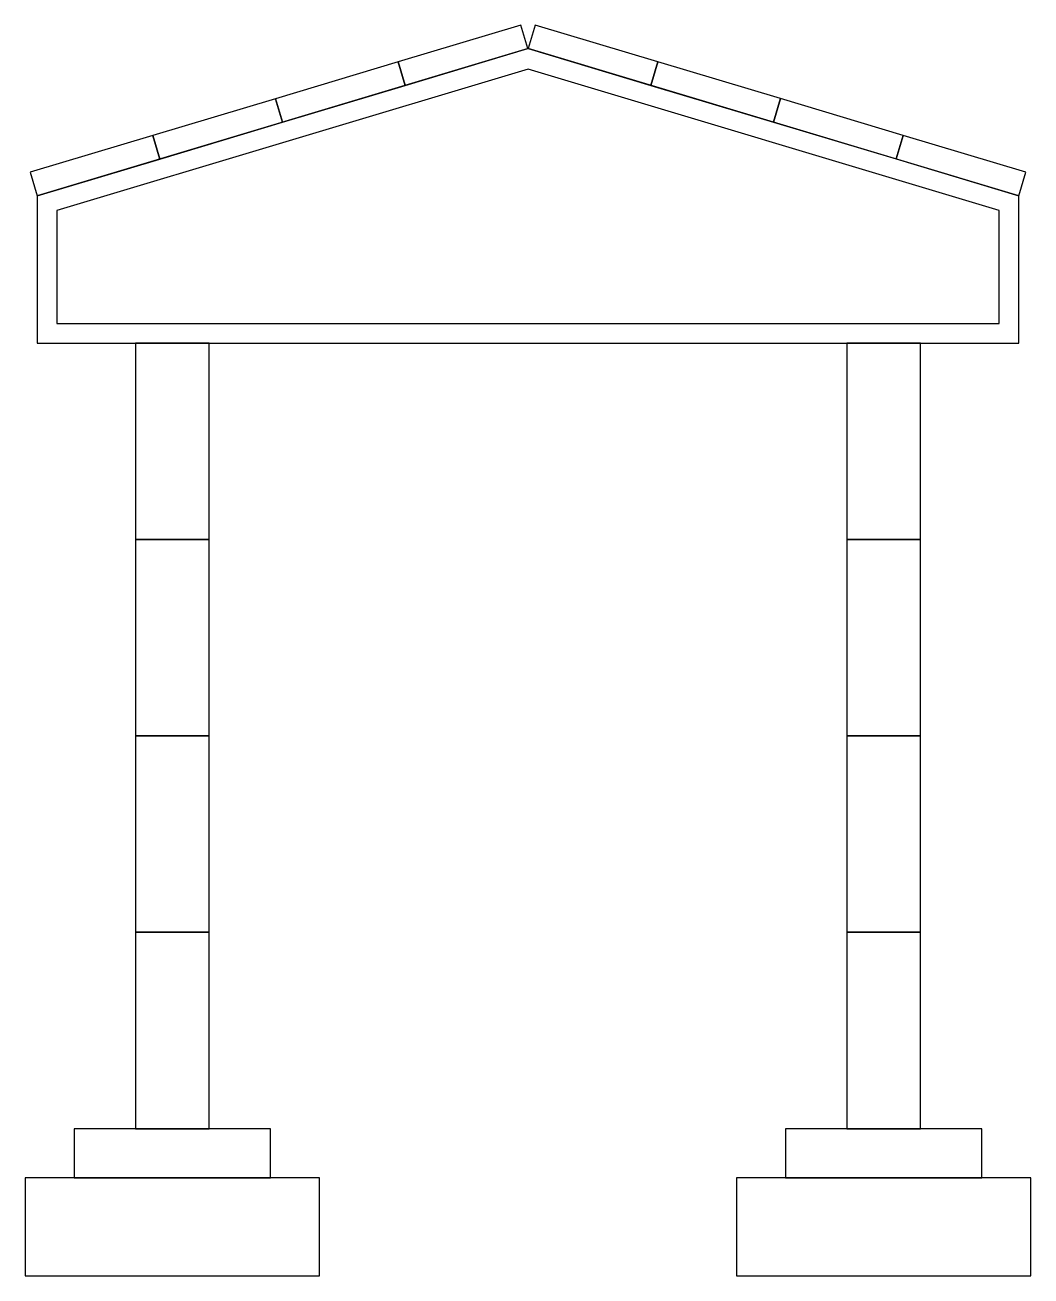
# Model space of a CAD drawing. Header units: millimetres. Extents: x -2 to 202, y 0 to 255.
import ezdxf

# ---------------------------------------------------------------- set-up
doc = ezdxf.new("R2010")
doc.units = ezdxf.units.MM

msp = doc.modelspace()

# ---------------------------------------------------------------- linework, layer by layer
at = {"layer": 'CHEREPICA'}
for p, q in [((101.4367, 254.7891), (100, 250)), ((126.436, 247.2894), (101.4367, 254.7891)), ((98.5603, 254.7883), (73.5611, 247.2885)), ((99.9971, 249.9991), (98.5603, 254.7883)), ((74.9978, 242.4993), (99.9971, 249.9991)), ((100, 250), (124.9993, 242.5002)), ((73.5611, 247.2885), (48.5618, 239.7887)), ((74.9978, 242.4993), (73.5611, 247.2885)), ((73.5611, 247.2885), (74.9978, 242.4993)), ((124.9993, 242.5002), (126.436, 247.2894)), ((126.436, 247.2894), (124.9993, 242.5002)), ((151.4353, 239.7896), (126.436, 247.2894)), ((49.9985, 234.9996), (74.9978, 242.4993)), ((124.9993, 242.5002), (149.9985, 235.0004)), ((48.5618, 239.7887), (23.5625, 232.2889)), ((49.9985, 234.9996), (48.5618, 239.7887)), ((48.5618, 239.7887), (49.9985, 234.9996)), ((149.9985, 235.0004), (151.4353, 239.7896)), ((151.4353, 239.7896), (149.9985, 235.0004)), ((176.4345, 232.2898), (151.4353, 239.7896)), ((24.9993, 227.4998), (49.9985, 234.9996)), ((149.9985, 235.0004), (174.9978, 227.5007)), ((23.5625, 232.2889), (-1.4367, 224.7891)), ((24.9993, 227.4998), (23.5625, 232.2889)), ((23.5625, 232.2889), (24.9993, 227.4998)), ((174.9978, 227.5007), (176.4345, 232.2898)), ((176.4345, 232.2898), (174.9978, 227.5007)), ((201.4338, 224.79), (176.4345, 232.2898)), ((0, 220), (24.9993, 227.4998)), ((174.9978, 227.5007), (199.9971, 220.0009)), ((-1.4367, 224.7891), (0, 220)), ((199.9971, 220.0009), (201.4338, 224.79))]:
    msp.add_line(p, q, dxfattribs=at)
at = {"layer": 'FRONTON'}
for p, q in [((100, 250), (0, 220)), ((200, 220), (100, 250)), ((100, 245.8239), (4, 217.0239)), ((196, 217.0239), (100, 245.8239)), ((0, 220), (0, 190)), ((200, 190), (200, 220)), ((4, 217.0239), (4, 194)), ((196, 194), (196, 217.0239)), ((4, 194), (196, 194)), ((0, 190), (200, 190))]:
    msp.add_line(p, q, dxfattribs=at)
at = {"layer": 'FUNDAMENT'}
for p, q in [((47.5, 30), (7.5, 30)), ((7.5, 30), (7.5, 20)), ((47.5, 20), (47.5, 30)), ((192.5, 30), (152.5, 30)), ((152.5, 30), (152.5, 20)), ((192.5, 20), (192.5, 30)), ((57.5, 20), (-2.5, 20)), ((-2.5, 20), (-2.5, 0)), ((7.5, 20), (47.5, 20)), ((57.5, 0), (57.5, 20)), ((202.5, 20), (142.5, 20)), ((142.5, 20), (142.5, 0)), ((152.5, 20), (192.5, 20)), ((202.5, 0), (202.5, 20)), ((-2.5, 0), (57.5, 0)), ((142.5, 0), (202.5, 0))]:
    msp.add_line(p, q, dxfattribs=at)
at = {"layer": 'KOLONNA'}
for p, q in [((35, 190), (20, 190)), ((20, 190), (20, 150)), ((35, 150), (35, 190)), ((180, 190), (165, 190)), ((165, 190), (165, 150)), ((180, 150), (180, 190)), ((35, 150), (20, 150)), ((20, 150), (20, 110)), ((20, 150), (35, 150)), ((35, 110), (35, 150)), ((180, 150), (165, 150)), ((165, 150), (165, 110)), ((165, 150), (180, 150)), ((180, 110), (180, 150)), ((35, 110), (20, 110)), ((20, 110), (20, 70)), ((20, 110), (35, 110)), ((35, 70), (35, 110)), ((180, 110), (165, 110)), ((165, 110), (165, 70)), ((165, 110), (180, 110)), ((180, 70), (180, 110)), ((35, 70), (20, 70)), ((20, 70), (20, 30)), ((20, 70), (35, 70)), ((35, 30), (35, 70)), ((180, 70), (165, 70)), ((165, 70), (165, 30)), ((165, 70), (180, 70)), ((180, 30), (180, 70)), ((20, 30), (35, 30)), ((165, 30), (180, 30))]:
    msp.add_line(p, q, dxfattribs=at)

doc.saveas('drawing.dxf')
